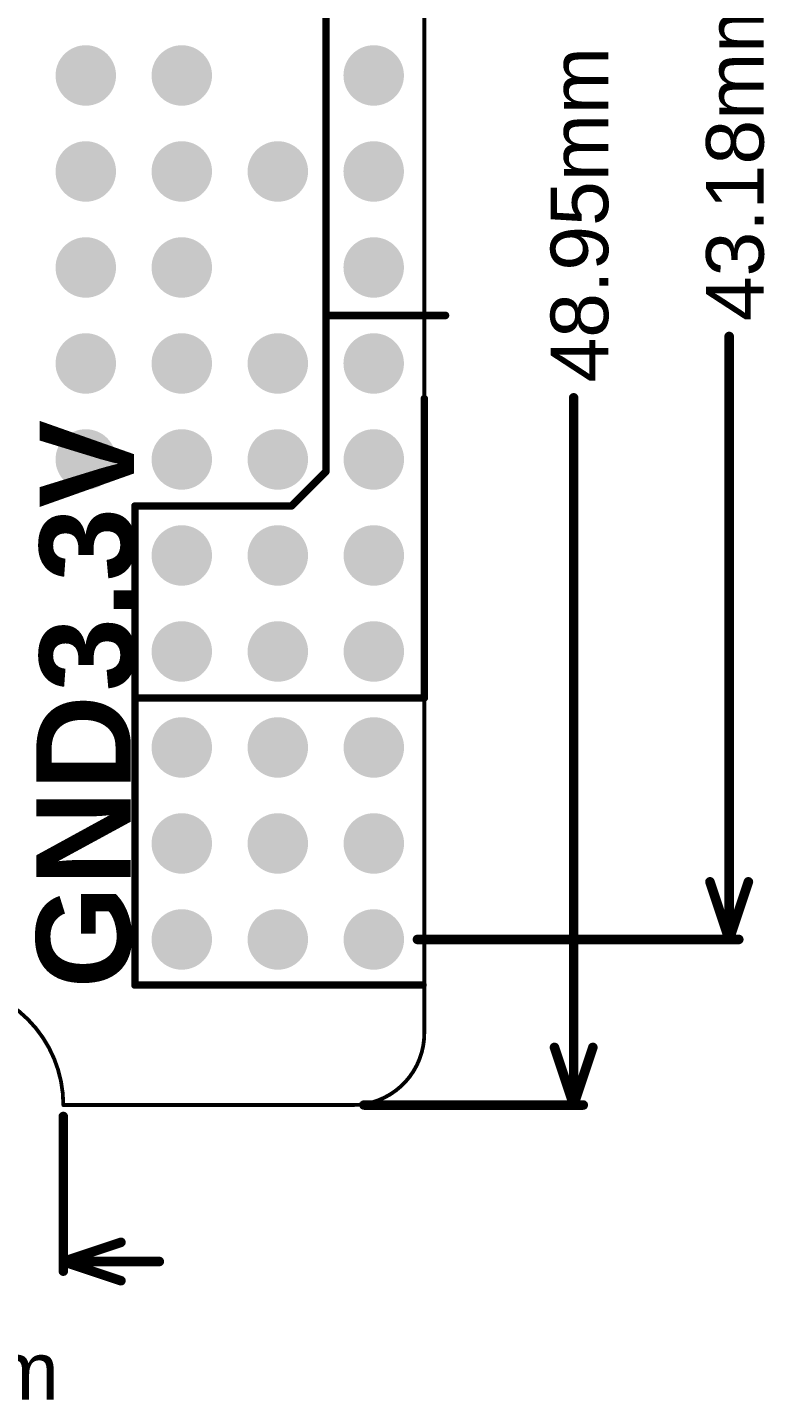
# Model space of a CAD drawing. Header units: millimetres. Extents: x -12.4 to 34.5, y -7.8 to 60.2.
# Drawn here: x 15.04 to 34.54, y -7.82 to 28.51 of the extents above; entities that cross this region are included whole.
import ezdxf

# ---------------------------------------------------------------- set-up
doc = ezdxf.new("R2010")
doc.units = ezdxf.units.MM
for name, color, linetype in [('KeepOutLayer', 6, 'Continuous'), ('Mechanical15', 56, 'Continuous'), ('MultiLayer', 9, 'Continuous'), ('PadHoleLayer', 156, 'Continuous'), ('TopOverlay', 2, 'Continuous')]:
    doc.layers.add(name, color=color, linetype=linetype)
doc.styles.add('Arial', font='arial.ttf', dxfattribs={"height": 0.2})
doc.styles.add('Arial Rounded MT Bold', font='', dxfattribs={"height": 0.2})
doc.styles.get('Arial Rounded MT Bold').set_extended_font_data('Arial Rounded MT Bold', bold=True)

# ---------------------------------------------------------------- blocks, each defined once
blk = doc.blocks.new('HDR_12P_H_B_8')
at = {"layer": 'MultiLayer'}
h = blk.add_hatch(color=9, dxfattribs=at)
edge = h.paths.add_edge_path()
edge.add_arc((-13.97, 0), 0.8, 0, 360)
h = blk.add_hatch(color=9, dxfattribs=at)
edge = h.paths.add_edge_path()
edge.add_arc((-11.43, 0), 0.8, 0, 360)
h = blk.add_hatch(color=9, dxfattribs=at)
edge = h.paths.add_edge_path()
edge.add_arc((-8.89, 0), 0.8, 0, 360)
h = blk.add_hatch(color=9, dxfattribs=at)
edge = h.paths.add_edge_path()
edge.add_arc((-6.35, 0), 0.8, 0, 360)
h = blk.add_hatch(color=9, dxfattribs=at)
edge = h.paths.add_edge_path()
edge.add_arc((-3.81, 0), 0.8, 0, 360)
h = blk.add_hatch(color=9, dxfattribs=at)
edge = h.paths.add_edge_path()
edge.add_arc((-1.27, 0), 0.8, 0, 360)
h = blk.add_hatch(color=9, dxfattribs=at)
edge = h.paths.add_edge_path()
edge.add_arc((1.27, 0), 0.8, 0, 360)
h = blk.add_hatch(color=9, dxfattribs=at)
edge = h.paths.add_edge_path()
edge.add_arc((3.81, 0), 0.8, 0, 360)
h = blk.add_hatch(color=9, dxfattribs=at)
edge = h.paths.add_edge_path()
edge.add_arc((6.35, 0), 0.8, 0, 360)
h = blk.add_hatch(color=9, dxfattribs=at)
edge = h.paths.add_edge_path()
edge.add_arc((8.89, 0), 0.8, 0, 360)
h = blk.add_hatch(color=9, dxfattribs=at)
edge = h.paths.add_edge_path()
edge.add_arc((11.43, 0), 0.8, 0, 360)
h = blk.add_hatch(color=9, dxfattribs=at)
edge = h.paths.add_edge_path()
edge.add_arc((13.97, 0), 0.8, 0, 360)
at = {"layer": 'PadHoleLayer'}
h = blk.add_hatch(color=156, dxfattribs=at)
edge = h.paths.add_edge_path()
edge.add_arc((-13.97, 0), 0.5, 0, 360)
h = blk.add_hatch(color=156, dxfattribs=at)
edge = h.paths.add_edge_path()
edge.add_arc((-11.43, 0), 0.5, 0, 360)
h = blk.add_hatch(color=156, dxfattribs=at)
edge = h.paths.add_edge_path()
edge.add_arc((-8.89, 0), 0.5, 0, 360)
h = blk.add_hatch(color=156, dxfattribs=at)
edge = h.paths.add_edge_path()
edge.add_arc((-6.35, 0), 0.5, 0, 360)
h = blk.add_hatch(color=156, dxfattribs=at)
edge = h.paths.add_edge_path()
edge.add_arc((-3.81, 0), 0.5, 0, 360)
h = blk.add_hatch(color=156, dxfattribs=at)
edge = h.paths.add_edge_path()
edge.add_arc((-1.27, 0), 0.5, 0, 360)
h = blk.add_hatch(color=156, dxfattribs=at)
edge = h.paths.add_edge_path()
edge.add_arc((1.27, 0), 0.5, 0, 360)
h = blk.add_hatch(color=156, dxfattribs=at)
edge = h.paths.add_edge_path()
edge.add_arc((3.81, 0), 0.5, 0, 360)
h = blk.add_hatch(color=156, dxfattribs=at)
edge = h.paths.add_edge_path()
edge.add_arc((6.35, 0), 0.5, 0, 360)
h = blk.add_hatch(color=156, dxfattribs=at)
edge = h.paths.add_edge_path()
edge.add_arc((8.89, 0), 0.5, 0, 360)
h = blk.add_hatch(color=156, dxfattribs=at)
edge = h.paths.add_edge_path()
edge.add_arc((11.43, 0), 0.5, 0, 360)
h = blk.add_hatch(color=156, dxfattribs=at)
edge = h.paths.add_edge_path()
edge.add_arc((13.97, 0), 0.5, 0, 360)

msp = doc.modelspace()

# ---------------------------------------------------------------- hatches: boundary and pattern name
at = {"layer": 'MultiLayer'}
h = msp.add_hatch(color=9, dxfattribs=at)
edge = h.paths.add_edge_path()
edge.add_arc((16.581, 27.241), 0.8, 0, 360)
h = msp.add_hatch(color=9, dxfattribs=at)
edge = h.paths.add_edge_path()
edge.add_arc((19.121, 27.241), 0.8, 0, 360)
h = msp.add_hatch(color=9, dxfattribs=at)
edge = h.paths.add_edge_path()
edge.add_arc((16.581, 24.701), 0.8, 0, 360)
h = msp.add_hatch(color=9, dxfattribs=at)
edge = h.paths.add_edge_path()
edge.add_arc((19.121, 24.701), 0.8, 0, 360)
h = msp.add_hatch(color=9, dxfattribs=at)
edge = h.paths.add_edge_path()
edge.add_arc((21.662, 24.701), 0.8, 0, 360)
h = msp.add_hatch(color=9, dxfattribs=at)
edge = h.paths.add_edge_path()
edge.add_arc((16.581, 22.161), 0.8, 0, 360)
h = msp.add_hatch(color=9, dxfattribs=at)
edge = h.paths.add_edge_path()
edge.add_arc((19.121, 22.161), 0.8, 0, 360)
h = msp.add_hatch(color=9, dxfattribs=at)
edge = h.paths.add_edge_path()
edge.add_arc((16.581, 19.621), 0.8, 0, 360)
h = msp.add_hatch(color=9, dxfattribs=at)
edge = h.paths.add_edge_path()
edge.add_arc((19.121, 19.621), 0.8, 0, 360)
h = msp.add_hatch(color=9, dxfattribs=at)
edge = h.paths.add_edge_path()
edge.add_arc((21.662, 19.621), 0.8, 0, 360)
h = msp.add_hatch(color=9, dxfattribs=at)
edge = h.paths.add_edge_path()
edge.add_arc((16.581, 17.081), 0.8, 0, 360)
h = msp.add_hatch(color=9, dxfattribs=at)
edge = h.paths.add_edge_path()
edge.add_arc((19.121, 17.081), 0.8, 0, 360)
h = msp.add_hatch(color=9, dxfattribs=at)
edge = h.paths.add_edge_path()
edge.add_arc((21.662, 17.081), 0.8, 0, 360)
h = msp.add_hatch(color=9, dxfattribs=at)
edge = h.paths.add_edge_path()
edge.add_arc((24.202, 17.081), 0.8, 0, 360)
h = msp.add_hatch(color=9, dxfattribs=at)
edge = h.paths.add_edge_path()
edge.add_arc((19.121, 14.541), 0.8, 0, 360)
h = msp.add_hatch(color=9, dxfattribs=at)
edge = h.paths.add_edge_path()
edge.add_arc((21.662, 14.541), 0.8, 0, 360)
h = msp.add_hatch(color=9, dxfattribs=at)
edge = h.paths.add_edge_path()
edge.add_arc((24.202, 14.541), 0.8, 0, 360)
h = msp.add_hatch(color=9, dxfattribs=at)
edge = h.paths.add_edge_path()
edge.add_arc((19.121, 12.001), 0.8, 0, 360)
h = msp.add_hatch(color=9, dxfattribs=at)
edge = h.paths.add_edge_path()
edge.add_arc((21.662, 12.001), 0.8, 0, 360)
h = msp.add_hatch(color=9, dxfattribs=at)
edge = h.paths.add_edge_path()
edge.add_arc((24.202, 12.001), 0.8, 0, 360)
h = msp.add_hatch(color=9, dxfattribs=at)
edge = h.paths.add_edge_path()
edge.add_arc((19.121, 9.461), 0.8, 0, 360)
h = msp.add_hatch(color=9, dxfattribs=at)
edge = h.paths.add_edge_path()
edge.add_arc((21.662, 9.461), 0.8, 0, 360)
h = msp.add_hatch(color=9, dxfattribs=at)
edge = h.paths.add_edge_path()
edge.add_arc((24.202, 9.461), 0.8, 0, 360)
h = msp.add_hatch(color=9, dxfattribs=at)
edge = h.paths.add_edge_path()
edge.add_arc((19.121, 6.921), 0.8, 0, 360)
h = msp.add_hatch(color=9, dxfattribs=at)
edge = h.paths.add_edge_path()
edge.add_arc((21.662, 6.921), 0.8, 0, 360)
h = msp.add_hatch(color=9, dxfattribs=at)
edge = h.paths.add_edge_path()
edge.add_arc((24.202, 6.921), 0.8, 0, 360)
h = msp.add_hatch(color=9, dxfattribs=at)
edge = h.paths.add_edge_path()
edge.add_arc((19.121, 4.381), 0.8, 0, 360)
h = msp.add_hatch(color=9, dxfattribs=at)
edge = h.paths.add_edge_path()
edge.add_arc((21.662, 4.381), 0.8, 0, 360)
h = msp.add_hatch(color=9, dxfattribs=at)
edge = h.paths.add_edge_path()
edge.add_arc((24.202, 4.381), 0.8, 0, 360)
at = {"layer": 'PadHoleLayer'}
h = msp.add_hatch(color=156, dxfattribs=at)
edge = h.paths.add_edge_path()
edge.add_arc((16.581, 27.241), 0.5, 0, 360)
h = msp.add_hatch(color=156, dxfattribs=at)
edge = h.paths.add_edge_path()
edge.add_arc((19.121, 27.241), 0.5, 0, 360)
h = msp.add_hatch(color=156, dxfattribs=at)
edge = h.paths.add_edge_path()
edge.add_arc((16.581, 24.701), 0.5, 0, 360)
h = msp.add_hatch(color=156, dxfattribs=at)
edge = h.paths.add_edge_path()
edge.add_arc((19.121, 24.701), 0.5, 0, 360)
h = msp.add_hatch(color=156, dxfattribs=at)
edge = h.paths.add_edge_path()
edge.add_arc((21.662, 24.701), 0.5, 0, 360)
h = msp.add_hatch(color=156, dxfattribs=at)
edge = h.paths.add_edge_path()
edge.add_arc((16.581, 22.161), 0.5, 0, 360)
h = msp.add_hatch(color=156, dxfattribs=at)
edge = h.paths.add_edge_path()
edge.add_arc((19.121, 22.161), 0.5, 0, 360)
h = msp.add_hatch(color=156, dxfattribs=at)
edge = h.paths.add_edge_path()
edge.add_arc((16.581, 19.621), 0.5, 0, 360)
h = msp.add_hatch(color=156, dxfattribs=at)
edge = h.paths.add_edge_path()
edge.add_arc((19.121, 19.621), 0.5, 0, 360)
h = msp.add_hatch(color=156, dxfattribs=at)
edge = h.paths.add_edge_path()
edge.add_arc((21.662, 19.621), 0.5, 0, 360)
h = msp.add_hatch(color=156, dxfattribs=at)
edge = h.paths.add_edge_path()
edge.add_arc((16.581, 17.081), 0.5, 0, 360)
h = msp.add_hatch(color=156, dxfattribs=at)
edge = h.paths.add_edge_path()
edge.add_arc((19.121, 17.081), 0.5, 0, 360)
h = msp.add_hatch(color=156, dxfattribs=at)
edge = h.paths.add_edge_path()
edge.add_arc((21.662, 17.081), 0.5, 0, 360)
h = msp.add_hatch(color=156, dxfattribs=at)
edge = h.paths.add_edge_path()
edge.add_arc((24.202, 17.081), 0.5, 0, 360)
h = msp.add_hatch(color=156, dxfattribs=at)
edge = h.paths.add_edge_path()
edge.add_arc((19.121, 14.541), 0.5, 0, 360)
h = msp.add_hatch(color=156, dxfattribs=at)
edge = h.paths.add_edge_path()
edge.add_arc((21.662, 14.541), 0.5, 0, 360)
h = msp.add_hatch(color=156, dxfattribs=at)
edge = h.paths.add_edge_path()
edge.add_arc((24.202, 14.541), 0.5, 0, 360)
h = msp.add_hatch(color=156, dxfattribs=at)
edge = h.paths.add_edge_path()
edge.add_arc((19.121, 12.001), 0.5, 0, 360)
h = msp.add_hatch(color=156, dxfattribs=at)
edge = h.paths.add_edge_path()
edge.add_arc((21.662, 12.001), 0.5, 0, 360)
h = msp.add_hatch(color=156, dxfattribs=at)
edge = h.paths.add_edge_path()
edge.add_arc((24.202, 12.001), 0.5, 0, 360)
h = msp.add_hatch(color=156, dxfattribs=at)
edge = h.paths.add_edge_path()
edge.add_arc((19.121, 9.461), 0.5, 0, 360)
h = msp.add_hatch(color=156, dxfattribs=at)
edge = h.paths.add_edge_path()
edge.add_arc((21.662, 9.461), 0.5, 0, 360)
h = msp.add_hatch(color=156, dxfattribs=at)
edge = h.paths.add_edge_path()
edge.add_arc((24.202, 9.461), 0.5, 0, 360)
h = msp.add_hatch(color=156, dxfattribs=at)
edge = h.paths.add_edge_path()
edge.add_arc((19.121, 6.921), 0.5, 0, 360)
h = msp.add_hatch(color=156, dxfattribs=at)
edge = h.paths.add_edge_path()
edge.add_arc((21.662, 6.921), 0.5, 0, 360)
h = msp.add_hatch(color=156, dxfattribs=at)
edge = h.paths.add_edge_path()
edge.add_arc((24.202, 6.921), 0.5, 0, 360)
h = msp.add_hatch(color=156, dxfattribs=at)
edge = h.paths.add_edge_path()
edge.add_arc((19.121, 4.381), 0.5, 0, 360)
h = msp.add_hatch(color=156, dxfattribs=at)
edge = h.paths.add_edge_path()
edge.add_arc((21.662, 4.381), 0.5, 0, 360)
h = msp.add_hatch(color=156, dxfattribs=at)
edge = h.paths.add_edge_path()
edge.add_arc((24.202, 4.381), 0.5, 0, 360)

# ---------------------------------------------------------------- linework, layer by layer
at = {"layer": 'KeepOutLayer', "const_width": 0.1}
for points in [[(25.538, 1.899), (25.538, 48.95)], [(25.538, 1.899), (25.538, 48.95)], [(15.987, 0), (18.779, 0)], [(18.779, 0), (23.639, 0)], [(18.779, 0), (23.639, 0)]]:
    msp.add_lwpolyline(points, dxfattribs=at)
for points in [[(9.572, 0, -1), (15.987, 0)], [(25.538, 1.899, -0.41437), (23.639, 0)], [(25.538, 1.899, -0.41437), (23.639, 0)]]:
    msp.add_lwpolyline(points, format="xyb", dxfattribs=at)
at = {"layer": 'KeepOutLayer', "const_width": 0.05}
for points in [[(25.513, 1.899, 1), (25.563, 1.899, 1)], [(25.513, 1.899, 1), (25.563, 1.899, 1)], [(25.513, 1.899, 1), (25.563, 1.899, 1)], [(25.513, 1.899, 1), (25.563, 1.899, 1)], [(15.962, 0, 1), (16.012, 0, 1)], [(15.962, 0, 1), (16.012, 0, 1)], [(18.754, 0, 1), (18.804, 0, 1)], [(18.754, 0, 1), (18.804, 0, 1)], [(18.754, 0, 1), (18.804, 0, 1)], [(23.614, 0, 1), (23.664, 0, 1)], [(23.614, 0, 1), (23.664, 0, 1)], [(23.614, 0, 1), (23.664, 0, 1)], [(23.614, 0, 1), (23.664, 0, 1)]]:
    msp.add_lwpolyline(points, format="xyb", close=True, dxfattribs=at)
at = {"layer": 'Mechanical15', "const_width": 0.254}
for points in [[(33.604, 4.381), (33.604, 20.334)], [(29.489, 0), (29.489, 18.711)], [(33.096, 5.905), (33.604, 4.381)], [(33.604, 4.381), (34.112, 5.905)], [(25.357, 4.381), (33.858, 4.381)], [(28.981, 1.524), (29.489, 0)], [(29.489, 0), (29.997, 1.524)], [(23.943, 0), (29.743, 0)], [(15.987, -4.394), (15.987, -0.304)], [(15.987, -4.14), (17.511, -3.632)], [(15.987, -4.14), (18.527, -4.14)], [(15.987, -4.14), (17.511, -4.648)]]:
    msp.add_lwpolyline(points, dxfattribs=at)
at = {"layer": 'Mechanical15', "const_width": 0.127}
for points in [[(33.541, 20.334, 1), (33.668, 20.334, 1)], [(29.426, 18.711, 1), (29.553, 18.711, 1)], [(33.033, 5.905, 1), (33.16, 5.905, 1)], [(34.049, 5.905, 1), (34.176, 5.905, 1)], [(25.294, 4.381, 1), (25.421, 4.381, 1)], [(33.541, 4.381, 1), (33.668, 4.381, 1)], [(33.541, 4.381, 1), (33.668, 4.381, 1)], [(33.541, 4.381, 1), (33.668, 4.381, 1)], [(33.795, 4.381, 1), (33.922, 4.381, 1)], [(28.918, 1.524, 1), (29.045, 1.524, 1)], [(29.934, 1.524, 1), (30.061, 1.524, 1)], [(23.88, 0, 1), (24.007, 0, 1)], [(29.426, 0, 1), (29.553, 0, 1)], [(29.426, 0, 1), (29.553, 0, 1)], [(29.426, 0, 1), (29.553, 0, 1)], [(29.68, 0, 1), (29.807, 0, 1)], [(15.923, -0.304, 1), (16.05, -0.304, 1)], [(17.447, -3.632, 1), (17.574, -3.632, 1)], [(15.923, -4.14, 1), (16.05, -4.14, 1)], [(15.923, -4.14, 1), (16.05, -4.14, 1)], [(15.923, -4.14, 1), (16.05, -4.14, 1)], [(15.923, -4.394, 1), (16.05, -4.394, 1)], [(18.463, -4.14, 1), (18.59, -4.14, 1)], [(17.447, -4.648, 1), (17.574, -4.648, 1)]]:
    msp.add_lwpolyline(points, format="xyb", close=True, dxfattribs=at)
at = {"layer": 'TopOverlay', "const_width": 0.2}
for points in [[(22.936, 48.831), (22.936, 19.238)], [(22.936, 20.891), (26.099, 20.891)], [(22.936, 16.764), (22.936, 19.238)], [(25.538, 10.77), (25.538, 18.69)], [(22.022, 15.85), (22.936, 16.764)], [(17.882, 10.77), (17.882, 15.85)], [(17.882, 15.85), (18.313, 15.85)], [(18.313, 15.85), (22.022, 15.85)], [(17.882, 3.175), (17.882, 10.77)], [(17.882, 10.77), (25.538, 10.77)], [(17.882, 3.175), (25.502, 3.175)]]:
    msp.add_lwpolyline(points, dxfattribs=at)
at = {"layer": 'TopOverlay', "const_width": 0.1}
for points in [[(22.886, 20.891, 1), (22.986, 20.891, 1)], [(26.049, 20.891, 1), (26.149, 20.891, 1)], [(22.886, 19.238, 1), (22.986, 19.238, 1)], [(22.886, 19.238, 1), (22.986, 19.238, 1)], [(25.488, 18.69, 1), (25.588, 18.69, 1)], [(22.886, 16.764, 1), (22.986, 16.764, 1)], [(22.886, 16.764, 1), (22.986, 16.764, 1)], [(17.832, 15.85, 1), (17.932, 15.85, 1)], [(17.832, 15.85, 1), (17.932, 15.85, 1)], [(18.263, 15.85, 1), (18.363, 15.85, 1)], [(18.263, 15.85, 1), (18.363, 15.85, 1)], [(21.972, 15.85, 1), (22.072, 15.85, 1)], [(21.972, 15.85, 1), (22.072, 15.85, 1)], [(17.832, 10.77, 1), (17.932, 10.77, 1)], [(17.832, 10.77, 1), (17.932, 10.77, 1)], [(17.832, 10.77, 1), (17.932, 10.77, 1)], [(25.488, 10.77, 1), (25.588, 10.77, 1)], [(25.488, 10.77, 1), (25.588, 10.77, 1)], [(17.832, 3.175, 1), (17.932, 3.175, 1)], [(17.832, 3.175, 1), (17.932, 3.175, 1)], [(25.452, 3.175, 1), (25.552, 3.175, 1)]]:
    msp.add_lwpolyline(points, format="xyb", close=True, dxfattribs=at)

# ---------------------------------------------------------------- block references
at = {"rotation": 90}
msp.add_blockref('HDR_12P_H_B_8', (24.199, 33.591), dxfattribs=at)

# ---------------------------------------------------------------- texts
at = {"layer": 'Mechanical15', "style": 'Arial'}
for s, p in [('43.18mm', (34.518, 20.74)), ('48.95mm', (30.404, 19.117))]:
    msp.add_text(s, height=1.524, rotation=90, dxfattribs=at).set_placement(p)
msp.add_text('6.42mm', height=1.524, dxfattribs=at).set_placement((8.183, -7.797))
at = {"layer": 'TopOverlay', "style": 'Arial Rounded MT Bold'}
for s, p in [('3.3V', (17.857, 10.944)), ('GND', (17.772, 3.084))]:
    msp.add_text(s, height=2.5, rotation=90, dxfattribs=at).set_placement(p)

doc.saveas('drawing.dxf')
